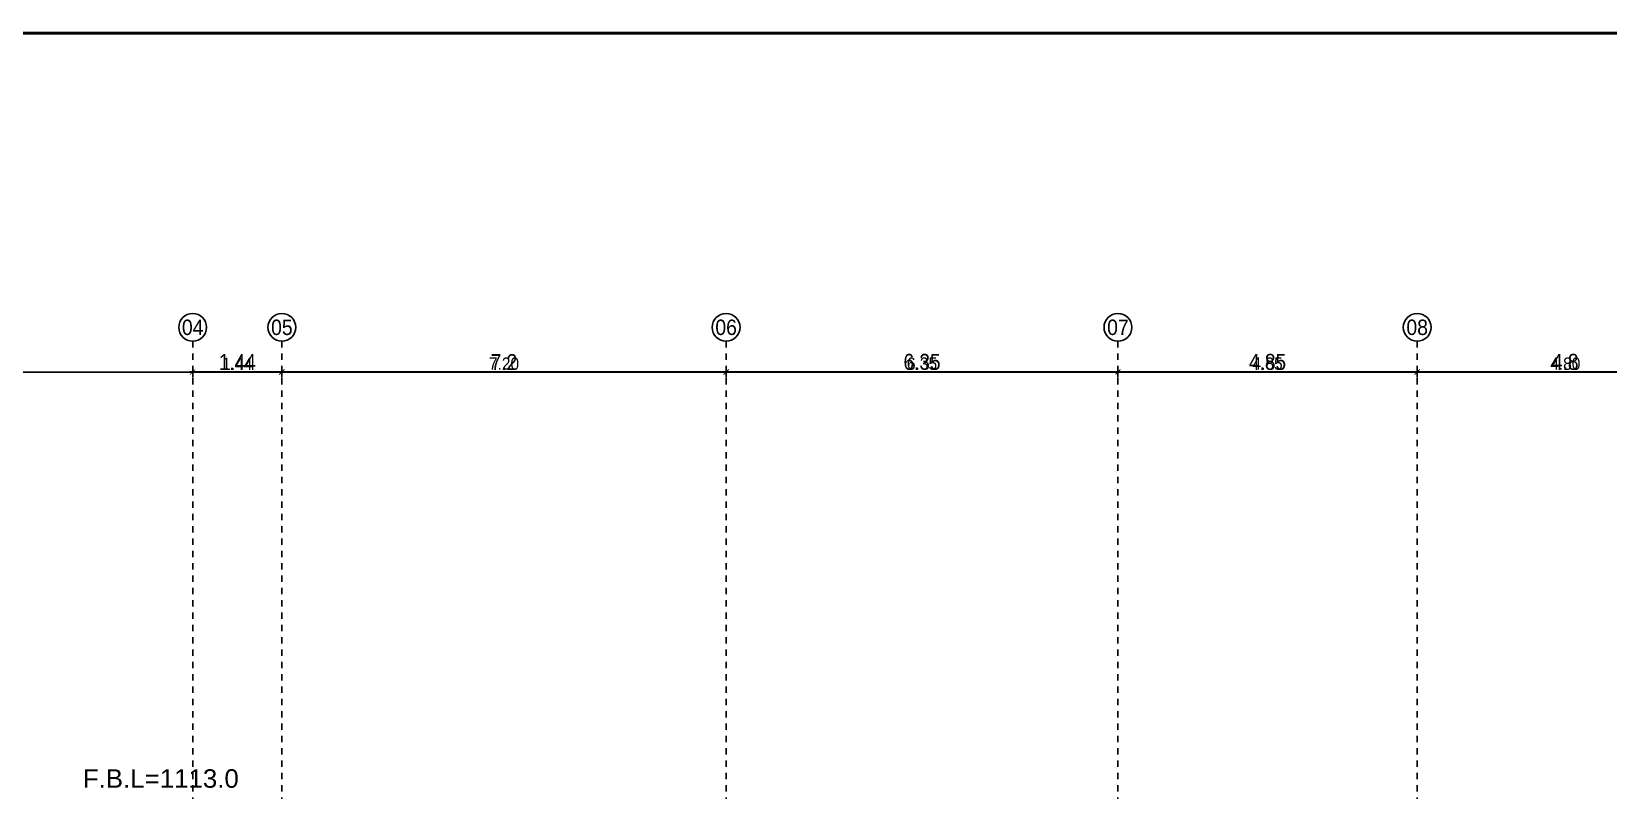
# Model space of a CAD drawing. Header units: metres. Extents: x -55 to 193, y -43 to 92.
# Drawn here: x -20.36 to 5.2, y 59.77 to 72.08 of the extents above; entities that cross this region are included whole.
import ezdxf
from ezdxf.enums import TextEntityAlignment as Align

# ---------------------------------------------------------------- set-up
doc = ezdxf.new("R2010")
doc.units = ezdxf.units.M
doc.header["$MEASUREMENT"] = 0
for name, pattern in [('1080-B01-GX-ZN$0$( Hidden )', [0.375, 0.25, -0.125]), ('CENTER', [50.800000000000004, 31.75, -6.349999999999999, 6.349999999999999, -6.349999999999999]), ('F.B COLUMN & AXIS$0$DASHDOT', [25.399999999999995, 12.7, -6.349999999999999, 0, -6.349999999999999])]:
    doc.linetypes.add(name, pattern=pattern)
for name, color, linetype in [('$0$A-AX-AXIS TAGS', 20, 'Continuous'), ('$0$A-AX-NO. TEXT', 41, 'Continuous'), ('A-AX-AXIS LINE', 9, 'CENTER'), ('A-G-DIMENSION', 191, 'Continuous'), ('A-G-XREF LOCKED', 7, 'Continuous'), ('S-CONCRETE PLANS', 4, 'Continuous'), ('S-Text-Col.', 7, 'Continuous')]:
    doc.layers.add(name, color=color, linetype=linetype)
doc.layers.add('1080-B01-GX-ZN$0$ZONES', color=24, linetype='Continuous', true_color=0xad2b00)
doc.styles.add('$0$MT 1-150 (m)', font='arial.ttf', dxfattribs={"width": 0.9, "height": 0.3})
doc.styles.add('ARIAL', font='arial.ttf')
doc.styles.add('MT 1-100 (m)', font='arial.ttf', dxfattribs={"width": 0.9, "height": 0.2})
doc.styles.add('Site 1-200 (m)', font='arial.ttf', dxfattribs={"width": 0.85, "height": 0.2})
doc.dimstyles.new('FC 1-200 (m)', dxfattribs={"dimtxt": 0.26, "dimasz": 0.03, "dimexe": 0.144, "dimexo": 0.144, "dimgap": 0.03, "dimtad": 1, "dimzin": 9, "dimtxsty": 'Site 1-200 (m)', "dimblk": 'CC-DIMTICK', "dimcen": 90, "dimse1": 1, "dimse2": 1, "dimclrd": 256, "dimclrt": 256, "dimadec": 3, "dimazin": 3, "dimtfac": 1, "dimtix": 1, "dimtmove": 2, "dimatfit": 3, "dimfxl": 0.144, "dimlwd": -1})
doc.dimstyles.new('MOSTAQBAL 1-100 (m)', dxfattribs={"dimtxt": 0.2, "dimasz": 0.027, "dimexe": 0.144, "dimexo": 0.144, "dimgap": 0.072, "dimtad": 1, "dimzin": 1, "dimtxsty": 'MT 1-100 (m)', "dimblk": 'CC-DIMTICK', "dimcen": 90, "dimse1": 1, "dimse2": 1, "dimclrd": 256, "dimclrt": 256, "dimadec": 3, "dimazin": 3, "dimtfac": 1, "dimtix": 1, "dimtmove": 2, "dimatfit": 3, "dimfxl": 0.144, "dimlwd": -1})

# ---------------------------------------------------------------- blocks, each defined once
blk = doc.blocks.new('$0$AXIS TAGS')
at = {"layer": '$0$A-AX-AXIS TAGS'}
blk.add_circle((0, 1.164153e-10), 0.225, dxfattribs=at)
at = {"layer": '$0$A-AX-NO. TEXT', "style": '$0$MT 1-150 (m)', "width": 0.9}
blk.add_attdef('A', text='', height=0.25, dxfattribs=at).set_placement((0, 1.164153e-10), align=Align.MIDDLE_CENTER)
blk = doc.blocks.new('1086-B1-AX-BS2')
at = {"layer": 'A-AX-AXIS LINE', "linetype": 'F.B COLUMN & AXIS$0$DASHDOT', "ltscale": 0.05}
for p, q in [((-17743.22715946047, 67056.89491755908), (-17743.22715946047, -9832.099483759663)), ((-16298.22715957641, 67056.89491755908), (-16298.22715957641, -9832.099483759663)), ((-9098.227159576365, 67056.89491755908), (-9098.227159576365, -9832.099483759663)), ((-2748.227159227268, 67056.89491755908), (-2748.227159227268, -9832.099483759663)), ((2101.772840423677, 67056.89491755908), (2101.772840423677, -9832.099483759663))]:
    blk.add_line(p, q, dxfattribs=at)
at = {"layer": '$0$A-AX-NO. TEXT', "xscale": 999.9999999999995, "yscale": 999.9999999999995, "zscale": 999.9999999999995}
for p, values in [((-17743.22715946047, 67281.89491744267, -2.4731328e-09), {'A': '04'}), ((-16298.22715957641, 67281.89491744267, -2.4731328e-09), {'A': '05'}), ((-9098.227159576365, 67281.89491744267, -2.4731328e-09), {'A': '06'}), ((-2748.227159227268, 67281.89491744267, -2.4731328e-09), {'A': '07'}), ((2101.772840423677, 67281.89491744267, -2.4731328e-09), {'A': '08'})]:
    blk.add_blockref('$0$AXIS TAGS', p, dxfattribs=at).add_auto_attribs(values)
blk = doc.blocks.new('CC-DIMTICK')
for p, q in [((0, 2.999999999999943), (0, -3.000000000000056)), ((2, -5.68e-14), (-2, -5.68e-14))]:
    blk.add_line(p, q)
at = {"const_width": 0.4444444444444445, "flags": 128}
blk.add_lwpolyline([(-1.414213562373094, -1.414213562373151), (1.414213562373094, 1.414213562373038)], dxfattribs=at)
blk = doc.blocks.new('*D310')
at = {"layer": 'A-G-DIMENSION', "transparency": 16777216}
blk.add_line((6.871772841052036, 66.55689491755906), (2.131772840423677, 66.55689491755906), dxfattribs=at)
at = {"layer": 'A-G-DIMENSION', "transparency": 16777216, "xscale": 0.03, "yscale": 0.03, "zscale": 0.03, "rotation": 180}
blk.add_blockref('CC-DIMTICK', (2.101772840423677, 66.55689491755906), dxfattribs=at)
at = {"layer": 'A-G-DIMENSION', "transparency": 16777216, "xscale": 0.03, "yscale": 0.03, "zscale": 0.03}
blk.add_blockref('CC-DIMTICK', (6.901772841052036, 66.55689491755906), dxfattribs=at)
at = {"layer": 'A-G-DIMENSION', "transparency": 16777216, "insert": (4.501772840737856, 66.71964389436671), "char_height": 0.26, "attachment_point": 5, "style": 'Site 1-200 (m)'}
blk.add_mtext('\\A1;4.8', dxfattribs=at)
blk = doc.blocks.new('*D311')
at = {"layer": 'A-G-DIMENSION', "transparency": 16777216}
blk.add_line((2.071772840423677, 66.55689491755906), (-2.718227159227268, 66.55689491755906), dxfattribs=at)
at = {"layer": 'A-G-DIMENSION', "transparency": 16777216, "xscale": 0.03, "yscale": 0.03, "zscale": 0.03, "rotation": 180}
blk.add_blockref('CC-DIMTICK', (-2.748227159227268, 66.55689491755906), dxfattribs=at)
at = {"layer": 'A-G-DIMENSION', "transparency": 16777216, "xscale": 0.03, "yscale": 0.03, "zscale": 0.03}
blk.add_blockref('CC-DIMTICK', (2.101772840423676, 66.55689491755906), dxfattribs=at)
at = {"layer": 'A-G-DIMENSION', "transparency": 16777216, "insert": (-0.3232271594017959, 66.71964389436671), "char_height": 0.26, "attachment_point": 5, "style": 'Site 1-200 (m)'}
blk.add_mtext('\\A1;4.85', dxfattribs=at)
blk = doc.blocks.new('*D312')
at = {"layer": 'A-G-DIMENSION', "transparency": 16777216}
blk.add_line((-2.778227159227268, 66.55689491755906), (-9.068227159576368, 66.55689491755906), dxfattribs=at)
at = {"layer": 'A-G-DIMENSION', "transparency": 16777216, "xscale": 0.03, "yscale": 0.03, "zscale": 0.03, "rotation": 180}
blk.add_blockref('CC-DIMTICK', (-9.098227159576368, 66.55689491755906), dxfattribs=at)
at = {"layer": 'A-G-DIMENSION', "transparency": 16777216, "xscale": 0.03, "yscale": 0.03, "zscale": 0.03}
blk.add_blockref('CC-DIMTICK', (-2.748227159227268, 66.55689491755906), dxfattribs=at)
at = {"layer": 'A-G-DIMENSION', "transparency": 16777216, "insert": (-5.923227159401818, 66.71973257103792), "char_height": 0.26, "attachment_point": 5, "style": 'Site 1-200 (m)'}
blk.add_mtext('\\A1;6.35', dxfattribs=at)
blk = doc.blocks.new('*D313')
at = {"layer": 'A-G-DIMENSION', "transparency": 16777216}
blk.add_line((-9.128227159576367, 66.55689491755906), (-16.26822715957641, 66.55689491755906), dxfattribs=at)
at = {"layer": 'A-G-DIMENSION', "transparency": 16777216, "xscale": 0.03, "yscale": 0.03, "zscale": 0.03, "rotation": 180}
blk.add_blockref('CC-DIMTICK', (-16.29822715957641, 66.55689491755906), dxfattribs=at)
at = {"layer": 'A-G-DIMENSION', "transparency": 16777216, "xscale": 0.03, "yscale": 0.03, "zscale": 0.03}
blk.add_blockref('CC-DIMTICK', (-9.098227159576368, 66.55689491755906), dxfattribs=at)
at = {"layer": 'A-G-DIMENSION', "transparency": 16777216, "insert": (-12.69822715957638, 66.71742697758636), "char_height": 0.26, "attachment_point": 5, "style": 'Site 1-200 (m)'}
blk.add_mtext('\\A1;7.2', dxfattribs=at)
blk = doc.blocks.new('*D314')
at = {"layer": 'A-G-DIMENSION', "transparency": 16777216}
blk.add_line((-16.32822715957641, 66.55689491755906), (-17.71322715946047, 66.55689491755906), dxfattribs=at)
at = {"layer": 'A-G-DIMENSION', "transparency": 16777216, "xscale": 0.03, "yscale": 0.03, "zscale": 0.03, "rotation": 180}
blk.add_blockref('CC-DIMTICK', (-17.74322715946047, 66.55689491755906), dxfattribs=at)
at = {"layer": 'A-G-DIMENSION', "transparency": 16777216, "xscale": 0.03, "yscale": 0.03, "zscale": 0.03}
blk.add_blockref('CC-DIMTICK', (-16.29822715957641, 66.55689491755906), dxfattribs=at)
at = {"layer": 'A-G-DIMENSION', "transparency": 16777216, "insert": (-17.02072715951844, 66.71742697758636), "char_height": 0.26, "attachment_point": 5, "style": 'Site 1-200 (m)'}
blk.add_mtext('\\A1;1.44', dxfattribs=at)
blk = doc.blocks.new('*D277')
at = {"layer": 'A-G-DIMENSION', "transparency": 16777216}
blk.add_line((-17.77322715946047, 66.55689491755906), (-28.86822715957642, 66.55689491755906), dxfattribs=at)
at = {"layer": 'A-G-DIMENSION', "transparency": 16777216, "xscale": 0.03, "yscale": 0.03, "zscale": 0.03, "rotation": 180}
blk.add_blockref('CC-DIMTICK', (-28.89822715957643, 66.55689491755906), dxfattribs=at)
at = {"layer": 'A-G-DIMENSION', "transparency": 16777216, "xscale": 0.03, "yscale": 0.03, "zscale": 0.03}
blk.add_blockref('CC-DIMTICK', (-17.74322715946047, 66.55689491755906), dxfattribs=at)
at = {"layer": 'A-G-DIMENSION', "transparency": 16777216, "insert": (-23.32072715951845, 66.71964389436671), "char_height": 0.26, "attachment_point": 5, "style": 'Site 1-200 (m)'}
blk.add_mtext('\\A1;11.16', dxfattribs=at)
blk = doc.blocks.new('1086-B1-AX-BS1')
at = {"layer": 'A-AX-AXIS LINE', "linetype": 'F.B COLUMN & AXIS$0$DASHDOT', "ltscale": 0.05}
for p, q in [((-17743.22715946047, 67056.89491755908), (-17743.22715946047, -9832.099483759663)), ((-16298.22715957641, 67056.89491755908), (-16298.22715957641, -9832.099483759663)), ((-9098.227159576365, 67056.89491755908), (-9098.227159576365, -9832.099483759663)), ((-2748.227159227268, 67056.89491755908), (-2748.227159227268, -9832.099483759663)), ((2101.772840423677, 67056.89491755908), (2101.772840423677, -9832.099483759663))]:
    blk.add_line(p, q, dxfattribs=at)
at = {"layer": '$0$A-AX-NO. TEXT', "xscale": 999.9999999999995, "yscale": 999.9999999999995, "zscale": 999.9999999999995}
for p, values in [((-17743.22715946047, 67281.89491744267, -2.4731328e-09), {'A': '04'}), ((-16298.22715957641, 67281.89491744267, -2.4731328e-09), {'A': '05'}), ((-9098.227159576365, 67281.89491744267, -2.4731328e-09), {'A': '06'}), ((-2748.227159227268, 67281.89491744267, -2.4731328e-09), {'A': '07'}), ((2101.772840423677, 67281.89491744267, -2.4731328e-09), {'A': '08'})]:
    blk.add_blockref('$0$AXIS TAGS', p, dxfattribs=at).add_auto_attribs(values)
blk = doc.blocks.new('*D341')
at = {"layer": 'A-G-DIMENSION', "transparency": 16777216}
blk.add_line((-17.71622715946047, 66.5588695354984), (-16.3252271595764, 66.5588695354984), dxfattribs=at)
at = {"layer": 'A-G-DIMENSION', "transparency": 16777216, "xscale": 0.027, "yscale": 0.027, "zscale": 0.027, "rotation": 180}
blk.add_blockref('CC-DIMTICK', (-17.74322715946047, 66.5588695354984), dxfattribs=at)
at = {"layer": 'A-G-DIMENSION', "transparency": 16777216, "xscale": 0.027, "yscale": 0.027, "zscale": 0.027}
blk.add_blockref('CC-DIMTICK', (-16.2982271595764, 66.5588695354984), dxfattribs=at)
at = {"layer": 'A-G-DIMENSION', "transparency": 16777216, "insert": (-17.02072715951844, 66.68927881244247), "char_height": 0.2, "attachment_point": 5, "style": 'MT 1-100 (m)'}
blk.add_mtext('\\A1;1.44', dxfattribs=at)
blk = doc.blocks.new('*D342')
at = {"layer": 'A-G-DIMENSION', "transparency": 16777216}
blk.add_line((-16.2712271595764, 66.5588695354984), (-9.125227159576363, 66.5588695354984), dxfattribs=at)
at = {"layer": 'A-G-DIMENSION', "transparency": 16777216, "xscale": 0.027, "yscale": 0.027, "zscale": 0.027, "rotation": 180}
blk.add_blockref('CC-DIMTICK', (-16.2982271595764, 66.5588695354984), dxfattribs=at)
at = {"layer": 'A-G-DIMENSION', "transparency": 16777216, "xscale": 0.027, "yscale": 0.027, "zscale": 0.027}
blk.add_blockref('CC-DIMTICK', (-9.098227159576364, 66.5588695354984), dxfattribs=at)
at = {"layer": 'A-G-DIMENSION', "transparency": 16777216, "insert": (-12.69822715957638, 66.69098413304275), "char_height": 0.2, "attachment_point": 5, "style": 'MT 1-100 (m)'}
blk.add_mtext('\\A1;7.20', dxfattribs=at)
blk = doc.blocks.new('*D343')
at = {"layer": 'A-G-DIMENSION', "transparency": 16777216}
blk.add_line((-9.071227159576363, 66.5588695354984), (-2.775227159227264, 66.5588695354984), dxfattribs=at)
at = {"layer": 'A-G-DIMENSION', "transparency": 16777216, "xscale": 0.027, "yscale": 0.027, "zscale": 0.027, "rotation": 180}
blk.add_blockref('CC-DIMTICK', (-9.098227159576364, 66.5588695354984), dxfattribs=at)
at = {"layer": 'A-G-DIMENSION', "transparency": 16777216, "xscale": 0.027, "yscale": 0.027, "zscale": 0.027}
blk.add_blockref('CC-DIMTICK', (-2.748227159227264, 66.5588695354984), dxfattribs=at)
at = {"layer": 'A-G-DIMENSION', "transparency": 16777216, "insert": (-5.923227159401815, 66.69105234586675), "char_height": 0.2, "attachment_point": 5, "style": 'MT 1-100 (m)'}
blk.add_mtext('\\A1;6.35', dxfattribs=at)
blk = doc.blocks.new('*D344')
at = {"layer": 'A-G-DIMENSION', "transparency": 16777216}
blk.add_line((-2.721227159227264, 66.5588695354984), (2.07477284042368, 66.5588695354984), dxfattribs=at)
at = {"layer": 'A-G-DIMENSION', "transparency": 16777216, "xscale": 0.027, "yscale": 0.027, "zscale": 0.027, "rotation": 180}
blk.add_blockref('CC-DIMTICK', (-2.748227159227264, 66.5588695354984), dxfattribs=at)
at = {"layer": 'A-G-DIMENSION', "transparency": 16777216, "xscale": 0.027, "yscale": 0.027, "zscale": 0.027}
blk.add_blockref('CC-DIMTICK', (2.10177284042368, 66.5588695354984), dxfattribs=at)
at = {"layer": 'A-G-DIMENSION', "transparency": 16777216, "insert": (-0.3232271594017921, 66.69098413304275), "char_height": 0.2, "attachment_point": 5, "style": 'MT 1-100 (m)'}
blk.add_mtext('\\A1;4.85', dxfattribs=at)
blk = doc.blocks.new('*D345')
at = {"layer": 'A-G-DIMENSION', "transparency": 16777216}
blk.add_line((2.12877284042368, 66.5588695354984), (6.874772841052039, 66.5588695354984), dxfattribs=at)
at = {"layer": 'A-G-DIMENSION', "transparency": 16777216, "xscale": 0.027, "yscale": 0.027, "zscale": 0.027, "rotation": 180}
blk.add_blockref('CC-DIMTICK', (2.10177284042368, 66.5588695354984), dxfattribs=at)
at = {"layer": 'A-G-DIMENSION', "transparency": 16777216, "xscale": 0.027, "yscale": 0.027, "zscale": 0.027}
blk.add_blockref('CC-DIMTICK', (6.901772841052039, 66.5588695354984), dxfattribs=at)
at = {"layer": 'A-G-DIMENSION', "transparency": 16777216, "insert": (4.50177284073786, 66.69098413304275), "char_height": 0.2, "attachment_point": 5, "style": 'MT 1-100 (m)'}
blk.add_mtext('\\A1;4.80', dxfattribs=at)
blk = doc.blocks.new('1086-B01-GX-MP')
at = {"layer": '1080-B01-GX-ZN$0$ZONES', "linetype": '1080-B01-GX-ZN$0$( Hidden )', "ltscale": 5, "const_width": 0.05}
blk.add_lwpolyline([(25.50692739572327, 19.45282251742732), (-54.79307260427649, 19.45282251742731), (-54.7930726042765, 72.0528225174273), (25.50692739572327, 72.0528225174273)], close=True, dxfattribs=at)
blk = doc.blocks.new('1086-B1-X-COBS2')
at = {"layer": 'A-G-XREF LOCKED', "xscale": 0.001, "yscale": 0.001, "zscale": 0.001}
blk.add_blockref('1086-B1-AX-BS2', (0, 0), dxfattribs=at)
at = {"layer": 'A-G-DIMENSION'}
for base, p1, p2, picture, middle in [((-28.89822715957643, 66.55689491755906), (-17.74322715946047, 66.53264589009854), (-28.89822715957643, 66.55689491755906), '*D277', (-23.32072715951845, 66.71964389436671)), ((-17.74322715946047, 66.55689491755906), (-16.29822715957641, 66.48288443370399), (-17.74322715946047, 66.53264589009854), '*D314', (-17.02072715951844, 66.71742697758636)), ((-16.29822715957641, 66.55689491755906), (-9.098227159576368, 66.557526330767), (-16.29822715957641, 66.48288443370399), '*D313', (-12.69822715957638, 66.71742697758636)), ((-9.098227159576368, 66.55689491755906), (-2.748227159227268, 66.53445185838586), (-9.098227159576368, 66.557526330767), '*D312', (-5.923227159401818, 66.71973257103792)), ((-2.748227159227268, 66.55689491755906), (2.101772840423676, 66.63397448364611), (-2.748227159227268, 66.53445185838586), '*D311', (-0.3232271594017959, 66.71964389436671)), ((2.101772840423677, 66.55689491755906), (6.901772841052036, 66.55689491755906), (2.101772840423677, 66.63397448364611), '*D310', (4.501772840737856, 66.71964389436671))]:
    dim = blk.add_linear_dim(base=base, p1=p1, p2=p2, dimstyle='FC 1-200 (m)', dxfattribs=at)
    dim.commit()
    dim.dimension.update_dxf_attribs({"geometry": picture, "text_midpoint": middle})
blk = doc.blocks.new('1086-B1-X-COBS1')
at = {"xscale": 0.001, "yscale": 0.001, "zscale": 0.001}
blk.add_blockref('1086-B1-AX-BS1', (0, 0), dxfattribs=at)
at = {"layer": 'A-G-DIMENSION'}
for base, p1, p2, picture, middle in [((-16.2982271595764, 66.5588695354984), (-17.74322715946047, 65.6931579149631), (-16.2982271595764, 65.6931579149631), '*D341', (-17.02072715951844, 66.68927881244247)), ((-9.098227159576364, 66.5588695354984), (-16.2982271595764, 65.6931579149631), (-9.098227159576364, 66.73683976050155), '*D342', (-12.69822715957638, 66.69098413304275)), ((-2.748227159227264, 66.5588695354984), (-9.098227159576364, 66.73683976050155), (-2.748227159227264, 66.72519058737943), '*D343', (-5.923227159401815, 66.69105234586675)), ((2.10177284042368, 66.5588695354984), (-2.748227159227264, 66.72519058737943), (2.10177284042368, 66.5588695354984), '*D344', (-0.3232271594017921, 66.69098413304275)), ((6.901772841052039, 66.5588695354984), (2.10177284042368, 66.5588695354984), (6.901772841052039, 66.5588695354984), '*D345', (4.50177284073786, 66.69098413304275))]:
    dim = blk.add_linear_dim(base=base, p1=p1, p2=p2, dimstyle='MOSTAQBAL 1-100 (m)', dxfattribs=at)
    dim.commit()
    dim.dimension.update_dxf_attribs({"geometry": picture, "text_midpoint": middle})

msp = doc.modelspace()

# ---------------------------------------------------------------- block references
at = {"layer": 'A-G-XREF LOCKED'}
msp.add_blockref('1086-B1-X-COBS2', (0, 0), dxfattribs=at)
at = {"layer": 'S-CONCRETE PLANS'}
for name in ['1086-B01-GX-MP', '1086-B1-X-COBS1']:
    msp.add_blockref(name, (0, 0), dxfattribs=at)

# ---------------------------------------------------------------- texts
at = {"layer": 'S-Text-Col.', "ltscale": 0.05, "style": 'ARIAL'}
msp.add_text('F.B.L=1113.0', height=0.3, dxfattribs=at).set_placement((-19.52397181559206, 59.9658223795041), align=Align.MIDDLE_LEFT)

doc.saveas('drawing.dxf')
